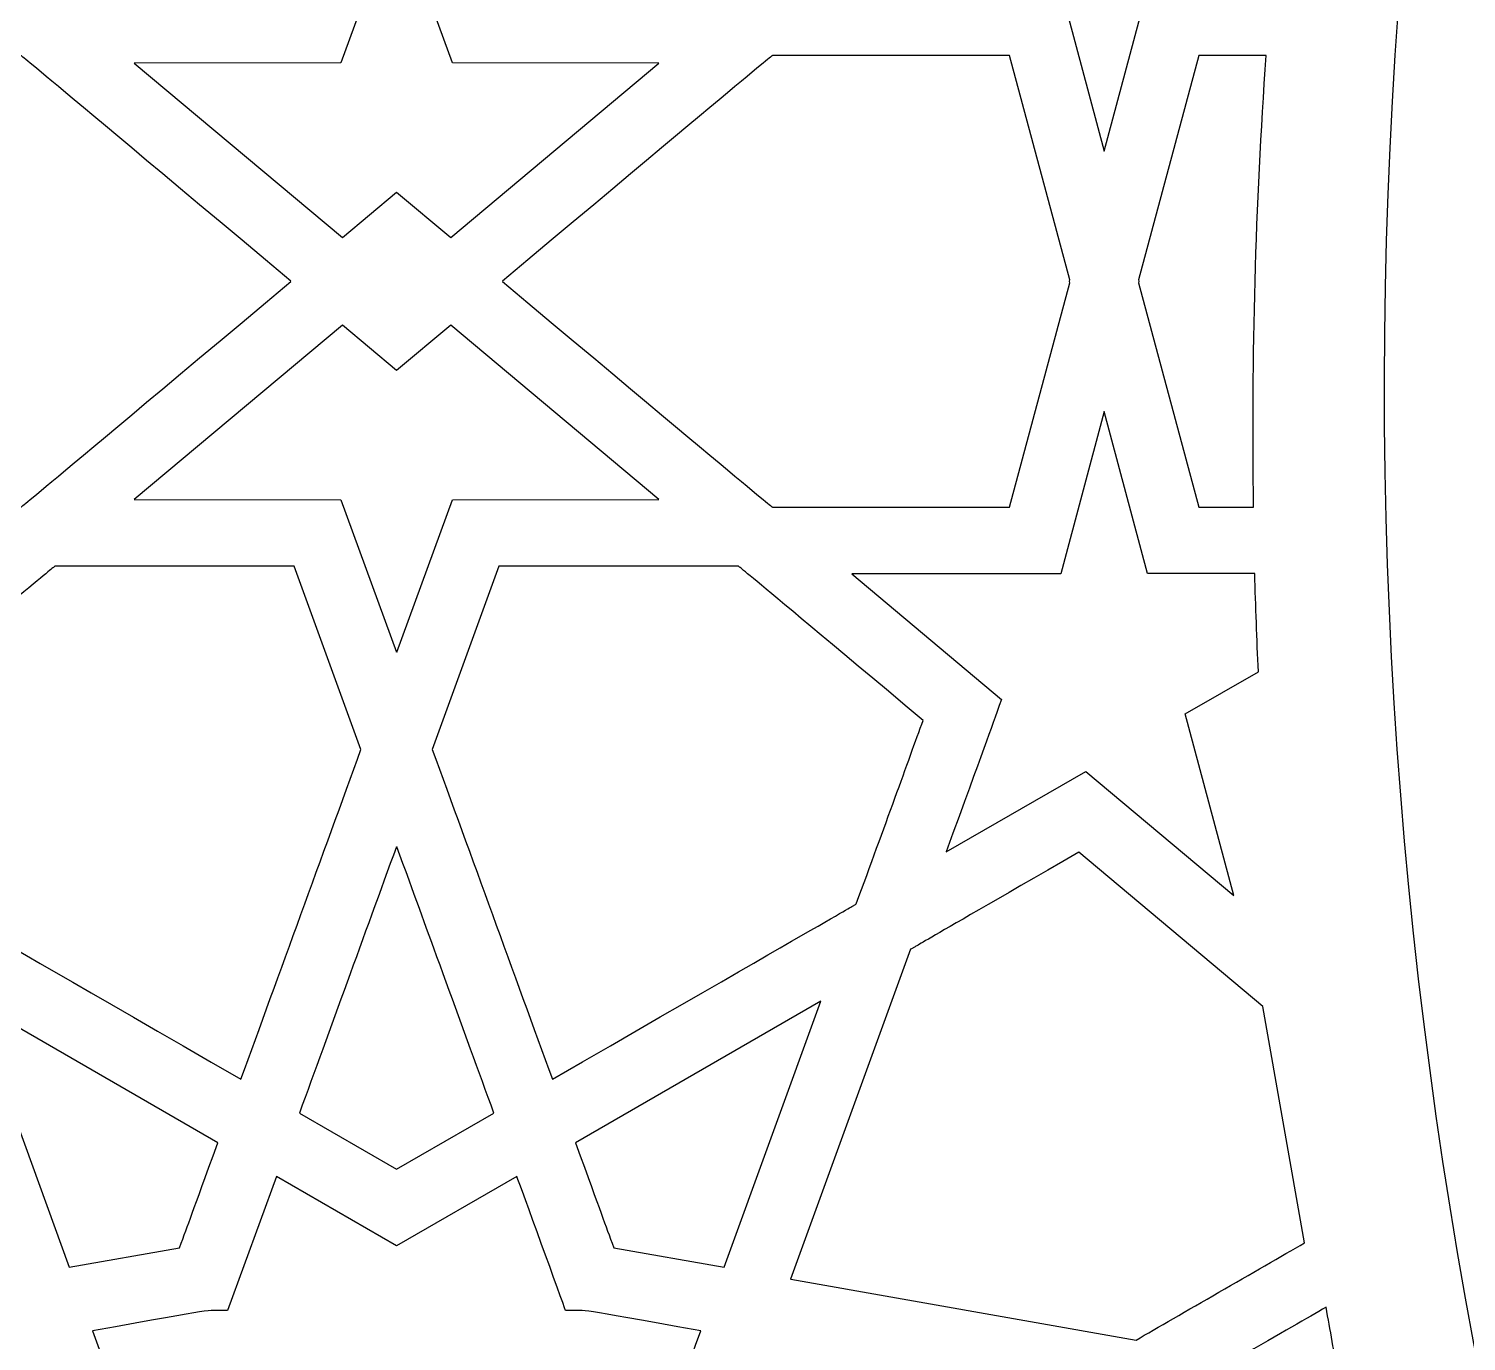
# Model space of a CAD drawing. Header units: millimetres. Extents: x -117 to 92, y -106 to 100.
# Drawn here: x -74.85 to -46.25, y 9.66 to 35.78 of the extents above; entities that cross this region are included whole.
import ezdxf

# ---------------------------------------------------------------- set-up
doc = ezdxf.new("R2010")
doc.units = ezdxf.units.MM
doc.header["$MEASUREMENT"] = 0
doc.layers.add('layer 1', color=7, linetype='Continuous')

msp = doc.modelspace()

# ---------------------------------------------------------------- linework, layer by layer
at = {"layer": 'layer 1', "color": 250}
for points, knots in [([(57.6633, -74.0462), (-35.9847, -77.3063), (-82.6981, 35.9438), (-17.6417, 100.1639), (-17.6417, 100.1639), (-115.9306, 72.747), (-116.9045, -66.9385), (-19.0207, -95.6874), (-19.0207, -95.6874), (15.7699, -105.9025), (54.2608, -97.1744), (81.3982, -70.3781), (81.3982, -70.3781), (73.7401, -72.5155), (65.72, -73.7644), (57.6633, -74.0462)], [0, 0, 0, 0, 0.2, 0.2, 0.2, 0.2, 0.4, 0.4, 0.4, 0.4, 0.6, 0.6, 0.6, 0.6, 1, 1, 1, 1]), ([(57.6633, -74.0462), (-35.9847, -77.3063), (-82.6981, 35.9438), (-17.6417, 100.1639), (-17.6417, 100.1639), (-115.9306, 72.747), (-116.9045, -66.9385), (-19.0207, -95.6874), (-19.0207, -95.6874), (15.7699, -105.9025), (54.2608, -97.1744), (81.3982, -70.3781), (81.3982, -70.3781), (73.7401, -72.5155), (65.72, -73.7644), (57.6633, -74.0462)], [0, 0, 0, 0, 0.2, 0.2, 0.2, 0.2, 0.4, 0.4, 0.4, 0.4, 0.6, 0.6, 0.6, 0.6, 1, 1, 1, 1]), ([(-56.6, 42.1111), (-56.6, 42.1111), (-53.8201, 40.507), (-53.8201, 40.507), (-53.8201, 40.507), (-53.8201, 40.507), (-50.8727, 42.9789), (-50.8727, 42.9789), (-50.8727, 42.9789), (-50.8727, 42.9789), (-51.8424, 39.364), (-51.8424, 39.364), (-51.8424, 39.364), (-51.8424, 39.364), (-49.965, 38.2799), (-49.965, 38.2799), (-49.965, 38.2799), (-50.0221, 37.7109), (-50.0754, 37.1415), (-50.1234, 36.5714), (-50.1234, 36.5714), (-50.1234, 36.5714), (-52.59, 36.5714), (-52.59, 36.5714), (-52.59, 36.5714), (-52.59, 36.5714), (-53.4543, 33.3432), (-53.4543, 33.3432), (-53.4543, 33.3432), (-53.4543, 33.3432), (-54.3189, 36.5721), (-54.3189, 36.5721), (-54.3189, 36.5721), (-54.3189, 36.5721), (-58.4776, 36.5721), (-58.4776, 36.5721), (-58.4776, 36.5721), (-58.4776, 36.5721), (-55.4965, 39.074), (-55.4965, 39.074), (-55.4965, 39.074), (-55.7399, 39.7468), (-55.8292, 39.9965), (-56.6, 42.1111)], [0, 0, 0, 0, 0.0833333, 0.0833333, 0.0833333, 0.0833333, 0.1666667, 0.1666667, 0.1666667, 0.1666667, 0.25, 0.25, 0.25, 0.25, 0.3333333, 0.3333333, 0.3333333, 0.3333333, 0.4166667, 0.4166667, 0.4166667, 0.4166667, 0.5, 0.5, 0.5, 0.5, 0.5833333, 0.5833333, 0.5833333, 0.5833333, 0.6666667, 0.6666667, 0.6666667, 0.6666667, 0.75, 0.75, 0.75, 0.75, 0.8333333, 0.8333333, 0.8333333, 0.8333333, 1, 1, 1, 1]), ([(-56.6, 42.1111), (-56.6, 42.1111), (-53.8201, 40.507), (-53.8201, 40.507), (-53.8201, 40.507), (-53.8201, 40.507), (-50.8727, 42.9789), (-50.8727, 42.9789), (-50.8727, 42.9789), (-50.8727, 42.9789), (-51.8424, 39.364), (-51.8424, 39.364), (-51.8424, 39.364), (-51.8424, 39.364), (-49.965, 38.2799), (-49.965, 38.2799), (-49.965, 38.2799), (-50.0221, 37.7109), (-50.0754, 37.1415), (-50.1234, 36.5714), (-50.1234, 36.5714), (-50.1234, 36.5714), (-52.59, 36.5714), (-52.59, 36.5714), (-52.59, 36.5714), (-52.59, 36.5714), (-53.4543, 33.3432), (-53.4543, 33.3432), (-53.4543, 33.3432), (-53.4543, 33.3432), (-54.3189, 36.5721), (-54.3189, 36.5721), (-54.3189, 36.5721), (-54.3189, 36.5721), (-58.4776, 36.5721), (-58.4776, 36.5721), (-58.4776, 36.5721), (-58.4776, 36.5721), (-55.4965, 39.074), (-55.4965, 39.074), (-55.4965, 39.074), (-55.7399, 39.7468), (-55.8292, 39.9965), (-56.6, 42.1111)], [0, 0, 0, 0, 0.0833333, 0.0833333, 0.0833333, 0.0833333, 0.1666667, 0.1666667, 0.1666667, 0.1666667, 0.25, 0.25, 0.25, 0.25, 0.3333333, 0.3333333, 0.3333333, 0.3333333, 0.4166667, 0.4166667, 0.4166667, 0.4166667, 0.5, 0.5, 0.5, 0.5, 0.5833333, 0.5833333, 0.5833333, 0.5833333, 0.6666667, 0.6666667, 0.6666667, 0.6666667, 0.75, 0.75, 0.75, 0.75, 0.8333333, 0.8333333, 0.8333333, 0.8333333, 1, 1, 1, 1]), ([(-66.453, 31.6237), (-66.453, 31.6237), (-67.5302, 32.5279), (-67.5302, 32.5279), (-67.5302, 32.5279), (-67.5302, 32.5279), (-68.6074, 31.6237), (-68.6074, 31.6237), (-68.6074, 31.6237), (-68.6074, 31.6237), (-72.749, 35.0982), (-72.749, 35.0982), (-72.749, 35.0982), (-72.749, 35.0982), (-68.6383, 35.0996), (-68.6383, 35.0996), (-68.6383, 35.0996), (-68.6383, 35.0996), (-67.5345, 38.1346), (-67.5345, 38.1346), (-67.5345, 38.1346), (-67.5329, 38.1307), (-67.5317, 38.1268), (-67.5302, 38.1229), (-67.5302, 38.1229), (-67.5287, 38.1268), (-67.5274, 38.1307), (-67.5259, 38.1346), (-67.5259, 38.1346), (-67.5259, 38.1346), (-66.4221, 35.0996), (-66.4221, 35.0996), (-66.4221, 35.0996), (-66.4221, 35.0996), (-62.3114, 35.0982), (-62.3114, 35.0982), (-62.3114, 35.0982), (-62.3114, 35.0982), (-66.453, 31.6237), (-66.453, 31.6237)], [0, 0, 0, 0, 0.0909091, 0.0909091, 0.0909091, 0.0909091, 0.1818182, 0.1818182, 0.1818182, 0.1818182, 0.2727273, 0.2727273, 0.2727273, 0.2727273, 0.3636364, 0.3636364, 0.3636364, 0.3636364, 0.4545455, 0.4545455, 0.4545455, 0.4545455, 0.5454545, 0.5454545, 0.5454545, 0.5454545, 0.6363636, 0.6363636, 0.6363636, 0.6363636, 0.7272727, 0.7272727, 0.7272727, 0.7272727, 0.8181818, 0.8181818, 0.8181818, 0.8181818, 1, 1, 1, 1]), ([(-66.453, 31.6237), (-66.453, 31.6237), (-67.5302, 32.5279), (-67.5302, 32.5279), (-67.5302, 32.5279), (-67.5302, 32.5279), (-68.6074, 31.6237), (-68.6074, 31.6237), (-68.6074, 31.6237), (-68.6074, 31.6237), (-72.749, 35.0982), (-72.749, 35.0982), (-72.749, 35.0982), (-72.749, 35.0982), (-68.6383, 35.0996), (-68.6383, 35.0996), (-68.6383, 35.0996), (-68.6383, 35.0996), (-67.5345, 38.1346), (-67.5345, 38.1346), (-67.5345, 38.1346), (-67.5329, 38.1307), (-67.5317, 38.1268), (-67.5302, 38.1229), (-67.5302, 38.1229), (-67.5287, 38.1268), (-67.5274, 38.1307), (-67.5259, 38.1346), (-67.5259, 38.1346), (-67.5259, 38.1346), (-66.4221, 35.0996), (-66.4221, 35.0996), (-66.4221, 35.0996), (-66.4221, 35.0996), (-62.3114, 35.0982), (-62.3114, 35.0982), (-62.3114, 35.0982), (-62.3114, 35.0982), (-66.453, 31.6237), (-66.453, 31.6237)], [0, 0, 0, 0, 0.0909091, 0.0909091, 0.0909091, 0.0909091, 0.1818182, 0.1818182, 0.1818182, 0.1818182, 0.2727273, 0.2727273, 0.2727273, 0.2727273, 0.3636364, 0.3636364, 0.3636364, 0.3636364, 0.4545455, 0.4545455, 0.4545455, 0.4545455, 0.5454545, 0.5454545, 0.5454545, 0.5454545, 0.6363636, 0.6363636, 0.6363636, 0.6363636, 0.7272727, 0.7272727, 0.7272727, 0.7272727, 0.8181818, 0.8181818, 0.8181818, 0.8181818, 1, 1, 1, 1]), ([(-79.7252, 26.2604), (-79.7252, 26.2604), (-80.9207, 30.7248), (-80.9207, 30.7248), (-80.9207, 30.7248), (-80.9207, 30.7248), (-80.914, 30.7502), (-80.914, 30.7502), (-80.914, 30.7502), (-80.914, 30.7502), (-80.9151, 30.7541), (-80.9151, 30.7541), (-80.9151, 30.7541), (-80.9151, 30.7541), (-80.914, 30.7584), (-80.914, 30.7584), (-80.914, 30.7584), (-80.914, 30.7584), (-80.9207, 30.7838), (-80.9207, 30.7838), (-80.9207, 30.7838), (-80.9207, 30.7838), (-79.7252, 35.2482), (-79.7252, 35.2482), (-79.7252, 35.2482), (-79.7252, 35.2482), (-75.0051, 35.2482), (-75.0051, 35.2482), (-75.0051, 35.2482), (-75.0051, 35.2482), (-75.1492, 35.3833), (-69.6375, 30.7591), (-69.6375, 30.7591), (-69.6375, 30.7591), (-69.6434, 30.7541), (-69.6434, 30.7541), (-69.6434, 30.7541), (-69.6434, 30.7541), (-69.6375, 30.7492), (-69.6375, 30.7492), (-69.6375, 30.7492), (-75.1492, 26.125), (-75.0051, 26.2604), (-75.0051, 26.2604), (-75.0051, 26.2604), (-75.0051, 26.2604), (-79.7252, 26.2604), (-79.7252, 26.2604)], [0, 0, 0, 0, 0.0769231, 0.0769231, 0.0769231, 0.0769231, 0.1538462, 0.1538462, 0.1538462, 0.1538462, 0.2307692, 0.2307692, 0.2307692, 0.2307692, 0.3076923, 0.3076923, 0.3076923, 0.3076923, 0.3846154, 0.3846154, 0.3846154, 0.3846154, 0.4615385, 0.4615385, 0.4615385, 0.4615385, 0.5384615, 0.5384615, 0.5384615, 0.5384615, 0.6153846, 0.6153846, 0.6153846, 0.6153846, 0.6923077, 0.6923077, 0.6923077, 0.6923077, 0.7692308, 0.7692308, 0.7692308, 0.7692308, 0.8461538, 0.8461538, 0.8461538, 0.8461538, 1, 1, 1, 1]), ([(-79.7252, 26.2604), (-79.7252, 26.2604), (-80.9207, 30.7248), (-80.9207, 30.7248), (-80.9207, 30.7248), (-80.9207, 30.7248), (-80.914, 30.7502), (-80.914, 30.7502), (-80.914, 30.7502), (-80.914, 30.7502), (-80.9151, 30.7541), (-80.9151, 30.7541), (-80.9151, 30.7541), (-80.9151, 30.7541), (-80.914, 30.7584), (-80.914, 30.7584), (-80.914, 30.7584), (-80.914, 30.7584), (-80.9207, 30.7838), (-80.9207, 30.7838), (-80.9207, 30.7838), (-80.9207, 30.7838), (-79.7252, 35.2482), (-79.7252, 35.2482), (-79.7252, 35.2482), (-79.7252, 35.2482), (-75.0051, 35.2482), (-75.0051, 35.2482), (-75.0051, 35.2482), (-75.0051, 35.2482), (-75.1492, 35.3833), (-69.6375, 30.7591), (-69.6375, 30.7591), (-69.6375, 30.7591), (-69.6434, 30.7541), (-69.6434, 30.7541), (-69.6434, 30.7541), (-69.6434, 30.7541), (-69.6375, 30.7492), (-69.6375, 30.7492), (-69.6375, 30.7492), (-75.1492, 26.125), (-75.0051, 26.2604), (-75.0051, 26.2604), (-75.0051, 26.2604), (-75.0051, 26.2604), (-79.7252, 26.2604), (-79.7252, 26.2604)], [0, 0, 0, 0, 0.0769231, 0.0769231, 0.0769231, 0.0769231, 0.1538462, 0.1538462, 0.1538462, 0.1538462, 0.2307692, 0.2307692, 0.2307692, 0.2307692, 0.3076923, 0.3076923, 0.3076923, 0.3076923, 0.3846154, 0.3846154, 0.3846154, 0.3846154, 0.4615385, 0.4615385, 0.4615385, 0.4615385, 0.5384615, 0.5384615, 0.5384615, 0.5384615, 0.6153846, 0.6153846, 0.6153846, 0.6153846, 0.6923077, 0.6923077, 0.6923077, 0.6923077, 0.7692308, 0.7692308, 0.7692308, 0.7692308, 0.8461538, 0.8461538, 0.8461538, 0.8461538, 1, 1, 1, 1]), ([(-55.3353, 35.2482), (-55.3353, 35.2482), (-54.1397, 30.7838), (-54.1397, 30.7838), (-54.1397, 30.7838), (-54.1397, 30.7838), (-54.1464, 30.7584), (-54.1464, 30.7584), (-54.1464, 30.7584), (-54.1464, 30.7584), (-54.1454, 30.7541), (-54.1454, 30.7541), (-54.1454, 30.7541), (-54.1454, 30.7541), (-54.1464, 30.7502), (-54.1464, 30.7502), (-54.1464, 30.7502), (-54.1464, 30.7502), (-54.1397, 30.7248), (-54.1397, 30.7248), (-54.1397, 30.7248), (-54.1397, 30.7248), (-55.3353, 26.2604), (-55.3353, 26.2604), (-55.3353, 26.2604), (-55.3353, 26.2604), (-60.0553, 26.2604), (-60.0553, 26.2604), (-60.0553, 26.2604), (-60.0553, 26.2604), (-59.9112, 26.125), (-65.4229, 30.7492), (-65.4229, 30.7492), (-65.4229, 30.7492), (-65.417, 30.7541), (-65.417, 30.7541), (-65.417, 30.7541), (-65.417, 30.7541), (-65.4229, 30.7591), (-65.4229, 30.7591), (-65.4229, 30.7591), (-59.9112, 35.3833), (-60.0553, 35.2482), (-60.0553, 35.2482), (-60.0553, 35.2482), (-60.0553, 35.2482), (-55.3353, 35.2482), (-55.3353, 35.2482)], [0, 0, 0, 0, 0.0769231, 0.0769231, 0.0769231, 0.0769231, 0.1538462, 0.1538462, 0.1538462, 0.1538462, 0.2307692, 0.2307692, 0.2307692, 0.2307692, 0.3076923, 0.3076923, 0.3076923, 0.3076923, 0.3846154, 0.3846154, 0.3846154, 0.3846154, 0.4615385, 0.4615385, 0.4615385, 0.4615385, 0.5384615, 0.5384615, 0.5384615, 0.5384615, 0.6153846, 0.6153846, 0.6153846, 0.6153846, 0.6923077, 0.6923077, 0.6923077, 0.6923077, 0.7692308, 0.7692308, 0.7692308, 0.7692308, 0.8461538, 0.8461538, 0.8461538, 0.8461538, 1, 1, 1, 1]), ([(-55.3353, 35.2482), (-55.3353, 35.2482), (-54.1397, 30.7838), (-54.1397, 30.7838), (-54.1397, 30.7838), (-54.1397, 30.7838), (-54.1464, 30.7584), (-54.1464, 30.7584), (-54.1464, 30.7584), (-54.1464, 30.7584), (-54.1454, 30.7541), (-54.1454, 30.7541), (-54.1454, 30.7541), (-54.1454, 30.7541), (-54.1464, 30.7502), (-54.1464, 30.7502), (-54.1464, 30.7502), (-54.1464, 30.7502), (-54.1397, 30.7248), (-54.1397, 30.7248), (-54.1397, 30.7248), (-54.1397, 30.7248), (-55.3353, 26.2604), (-55.3353, 26.2604), (-55.3353, 26.2604), (-55.3353, 26.2604), (-60.0553, 26.2604), (-60.0553, 26.2604), (-60.0553, 26.2604), (-60.0553, 26.2604), (-59.9112, 26.125), (-65.4229, 30.7492), (-65.4229, 30.7492), (-65.4229, 30.7492), (-65.417, 30.7541), (-65.417, 30.7541), (-65.417, 30.7541), (-65.417, 30.7541), (-65.4229, 30.7591), (-65.4229, 30.7591), (-65.4229, 30.7591), (-59.9112, 35.3833), (-60.0553, 35.2482), (-60.0553, 35.2482), (-60.0553, 35.2482), (-60.0553, 35.2482), (-55.3353, 35.2482), (-55.3353, 35.2482)], [0, 0, 0, 0, 0.0769231, 0.0769231, 0.0769231, 0.0769231, 0.1538462, 0.1538462, 0.1538462, 0.1538462, 0.2307692, 0.2307692, 0.2307692, 0.2307692, 0.3076923, 0.3076923, 0.3076923, 0.3076923, 0.3846154, 0.3846154, 0.3846154, 0.3846154, 0.4615385, 0.4615385, 0.4615385, 0.4615385, 0.5384615, 0.5384615, 0.5384615, 0.5384615, 0.6153846, 0.6153846, 0.6153846, 0.6153846, 0.6923077, 0.6923077, 0.6923077, 0.6923077, 0.7692308, 0.7692308, 0.7692308, 0.7692308, 0.8461538, 0.8461538, 0.8461538, 0.8461538, 1, 1, 1, 1]), ([(-52.7636, 30.7541), (-52.7636, 30.7541), (-52.7625, 30.7591), (-52.7625, 30.7591), (-52.7625, 30.7591), (-52.7625, 30.7591), (-52.7688, 30.7838), (-52.7688, 30.7838), (-52.7688, 30.7838), (-52.7688, 30.7838), (-51.5736, 35.2475), (-51.5736, 35.2475), (-51.5736, 35.2475), (-51.5736, 35.2475), (-50.2303, 35.2475), (-50.2303, 35.2475), (-50.2303, 35.2475), (-50.4437, 32.2591), (-50.5259, 29.2608), (-50.4828, 26.2611), (-50.4828, 26.2611), (-50.4828, 26.2611), (-51.5736, 26.2611), (-51.5736, 26.2611), (-51.5736, 26.2611), (-51.5736, 26.2611), (-52.7688, 30.7248), (-52.7688, 30.7248), (-52.7688, 30.7248), (-52.7688, 30.7248), (-52.7625, 30.7492), (-52.7625, 30.7492), (-52.7625, 30.7492), (-52.7625, 30.7492), (-52.7636, 30.7541), (-52.7636, 30.7541)], [0, 0, 0, 0, 0.1, 0.1, 0.1, 0.1, 0.2, 0.2, 0.2, 0.2, 0.3, 0.3, 0.3, 0.3, 0.4, 0.4, 0.4, 0.4, 0.5, 0.5, 0.5, 0.5, 0.6, 0.6, 0.6, 0.6, 0.7, 0.7, 0.7, 0.7, 0.8, 0.8, 0.8, 0.8, 1, 1, 1, 1]), ([(-52.7636, 30.7541), (-52.7636, 30.7541), (-52.7625, 30.7591), (-52.7625, 30.7591), (-52.7625, 30.7591), (-52.7625, 30.7591), (-52.7688, 30.7838), (-52.7688, 30.7838), (-52.7688, 30.7838), (-52.7688, 30.7838), (-51.5736, 35.2475), (-51.5736, 35.2475), (-51.5736, 35.2475), (-51.5736, 35.2475), (-50.2303, 35.2475), (-50.2303, 35.2475), (-50.2303, 35.2475), (-50.4437, 32.2591), (-50.5259, 29.2608), (-50.4828, 26.2611), (-50.4828, 26.2611), (-50.4828, 26.2611), (-51.5736, 26.2611), (-51.5736, 26.2611), (-51.5736, 26.2611), (-51.5736, 26.2611), (-52.7688, 30.7248), (-52.7688, 30.7248), (-52.7688, 30.7248), (-52.7688, 30.7248), (-52.7625, 30.7492), (-52.7625, 30.7492), (-52.7625, 30.7492), (-52.7625, 30.7492), (-52.7636, 30.7541), (-52.7636, 30.7541)], [0, 0, 0, 0, 0.1, 0.1, 0.1, 0.1, 0.2, 0.2, 0.2, 0.2, 0.3, 0.3, 0.3, 0.3, 0.4, 0.4, 0.4, 0.4, 0.5, 0.5, 0.5, 0.5, 0.6, 0.6, 0.6, 0.6, 0.7, 0.7, 0.7, 0.7, 0.8, 0.8, 0.8, 0.8, 1, 1, 1, 1]), ([(-67.5302, 28.9807), (-67.5302, 28.9807), (-66.453, 29.8849), (-66.453, 29.8849), (-66.453, 29.8849), (-66.453, 29.8849), (-62.3114, 26.4104), (-62.3114, 26.4104), (-62.3114, 26.4104), (-62.3114, 26.4104), (-66.4221, 26.4086), (-66.4221, 26.4086), (-66.4221, 26.4086), (-66.4221, 26.4086), (-67.5259, 23.3737), (-67.5259, 23.3737), (-67.5259, 23.3737), (-67.5274, 23.3779), (-67.5287, 23.3814), (-67.5302, 23.3857), (-67.5302, 23.3857), (-67.5317, 23.3814), (-67.5329, 23.3779), (-67.5345, 23.3737), (-67.5345, 23.3737), (-67.5345, 23.3737), (-68.6383, 26.4086), (-68.6383, 26.4086), (-68.6383, 26.4086), (-68.6383, 26.4086), (-72.749, 26.4104), (-72.749, 26.4104), (-72.749, 26.4104), (-72.749, 26.4104), (-68.6074, 29.8849), (-68.6074, 29.8849), (-68.6074, 29.8849), (-68.6074, 29.8849), (-67.5302, 28.9807), (-67.5302, 28.9807)], [0, 0, 0, 0, 0.0909091, 0.0909091, 0.0909091, 0.0909091, 0.1818182, 0.1818182, 0.1818182, 0.1818182, 0.2727273, 0.2727273, 0.2727273, 0.2727273, 0.3636364, 0.3636364, 0.3636364, 0.3636364, 0.4545455, 0.4545455, 0.4545455, 0.4545455, 0.5454545, 0.5454545, 0.5454545, 0.5454545, 0.6363636, 0.6363636, 0.6363636, 0.6363636, 0.7272727, 0.7272727, 0.7272727, 0.7272727, 0.8181818, 0.8181818, 0.8181818, 0.8181818, 1, 1, 1, 1]), ([(-67.5302, 28.9807), (-67.5302, 28.9807), (-66.453, 29.8849), (-66.453, 29.8849), (-66.453, 29.8849), (-66.453, 29.8849), (-62.3114, 26.4104), (-62.3114, 26.4104), (-62.3114, 26.4104), (-62.3114, 26.4104), (-66.4221, 26.4086), (-66.4221, 26.4086), (-66.4221, 26.4086), (-66.4221, 26.4086), (-67.5259, 23.3737), (-67.5259, 23.3737), (-67.5259, 23.3737), (-67.5274, 23.3779), (-67.5287, 23.3814), (-67.5302, 23.3857), (-67.5302, 23.3857), (-67.5317, 23.3814), (-67.5329, 23.3779), (-67.5345, 23.3737), (-67.5345, 23.3737), (-67.5345, 23.3737), (-68.6383, 26.4086), (-68.6383, 26.4086), (-68.6383, 26.4086), (-68.6383, 26.4086), (-72.749, 26.4104), (-72.749, 26.4104), (-72.749, 26.4104), (-72.749, 26.4104), (-68.6074, 29.8849), (-68.6074, 29.8849), (-68.6074, 29.8849), (-68.6074, 29.8849), (-67.5302, 28.9807), (-67.5302, 28.9807)], [0, 0, 0, 0, 0.0909091, 0.0909091, 0.0909091, 0.0909091, 0.1818182, 0.1818182, 0.1818182, 0.1818182, 0.2727273, 0.2727273, 0.2727273, 0.2727273, 0.3636364, 0.3636364, 0.3636364, 0.3636364, 0.4545455, 0.4545455, 0.4545455, 0.4545455, 0.5454545, 0.5454545, 0.5454545, 0.5454545, 0.6363636, 0.6363636, 0.6363636, 0.6363636, 0.7272727, 0.7272727, 0.7272727, 0.7272727, 0.8181818, 0.8181818, 0.8181818, 0.8181818, 1, 1, 1, 1]), ([(-50.8727, 18.5293), (-50.8727, 18.5293), (-53.8201, 21.0016), (-53.8201, 21.0016), (-53.8201, 21.0016), (-53.8201, 21.0016), (-56.6, 19.3975), (-56.6, 19.3975), (-56.6, 19.3975), (-55.8302, 21.5096), (-55.7413, 21.7576), (-55.4965, 22.4346), (-55.4965, 22.4346), (-55.4965, 22.4346), (-58.4776, 24.9361), (-58.4776, 24.9361), (-58.4776, 24.9361), (-58.4776, 24.9361), (-54.3189, 24.9361), (-54.3189, 24.9361), (-54.3189, 24.9361), (-54.3189, 24.9361), (-53.4543, 28.1651), (-53.4543, 28.1651), (-53.4543, 28.1651), (-53.4543, 28.1651), (-52.59, 24.9368), (-52.59, 24.9368), (-52.59, 24.9368), (-52.59, 24.9368), (-50.4589, 24.9368), (-50.4589, 24.9368), (-50.4589, 24.9368), (-50.4412, 24.2859), (-50.4165, 23.6354), (-50.3869, 22.9849), (-50.3869, 22.9849), (-50.3869, 22.9849), (-51.8424, 22.1446), (-51.8424, 22.1446), (-51.8424, 22.1446), (-51.8424, 22.1446), (-50.8727, 18.5293), (-50.8727, 18.5293)], [0, 0, 0, 0, 0.0833333, 0.0833333, 0.0833333, 0.0833333, 0.1666667, 0.1666667, 0.1666667, 0.1666667, 0.25, 0.25, 0.25, 0.25, 0.3333333, 0.3333333, 0.3333333, 0.3333333, 0.4166667, 0.4166667, 0.4166667, 0.4166667, 0.5, 0.5, 0.5, 0.5, 0.5833333, 0.5833333, 0.5833333, 0.5833333, 0.6666667, 0.6666667, 0.6666667, 0.6666667, 0.75, 0.75, 0.75, 0.75, 0.8333333, 0.8333333, 0.8333333, 0.8333333, 1, 1, 1, 1]), ([(-50.8727, 18.5293), (-50.8727, 18.5293), (-53.8201, 21.0016), (-53.8201, 21.0016), (-53.8201, 21.0016), (-53.8201, 21.0016), (-56.6, 19.3975), (-56.6, 19.3975), (-56.6, 19.3975), (-55.8302, 21.5096), (-55.7413, 21.7576), (-55.4965, 22.4346), (-55.4965, 22.4346), (-55.4965, 22.4346), (-58.4776, 24.9361), (-58.4776, 24.9361), (-58.4776, 24.9361), (-58.4776, 24.9361), (-54.3189, 24.9361), (-54.3189, 24.9361), (-54.3189, 24.9361), (-54.3189, 24.9361), (-53.4543, 28.1651), (-53.4543, 28.1651), (-53.4543, 28.1651), (-53.4543, 28.1651), (-52.59, 24.9368), (-52.59, 24.9368), (-52.59, 24.9368), (-52.59, 24.9368), (-50.4589, 24.9368), (-50.4589, 24.9368), (-50.4589, 24.9368), (-50.4412, 24.2859), (-50.4165, 23.6354), (-50.3869, 22.9849), (-50.3869, 22.9849), (-50.3869, 22.9849), (-51.8424, 22.1446), (-51.8424, 22.1446), (-51.8424, 22.1446), (-51.8424, 22.1446), (-50.8727, 18.5293), (-50.8727, 18.5293)], [0, 0, 0, 0, 0.0833333, 0.0833333, 0.0833333, 0.0833333, 0.1666667, 0.1666667, 0.1666667, 0.1666667, 0.25, 0.25, 0.25, 0.25, 0.3333333, 0.3333333, 0.3333333, 0.3333333, 0.4166667, 0.4166667, 0.4166667, 0.4166667, 0.5, 0.5, 0.5, 0.5, 0.5833333, 0.5833333, 0.5833333, 0.5833333, 0.6666667, 0.6666667, 0.6666667, 0.6666667, 0.75, 0.75, 0.75, 0.75, 0.8333333, 0.8333333, 0.8333333, 0.8333333, 1, 1, 1, 1]), ([(-74.3263, 25.0871), (-74.3263, 25.0871), (-69.566, 25.085), (-69.566, 25.085), (-69.566, 25.085), (-69.566, 25.085), (-68.2399, 21.4394), (-68.2399, 21.4394), (-68.2399, 21.4394), (-68.2399, 21.4394), (-68.24, 21.439), (-68.24, 21.439), (-68.24, 21.439), (-68.24, 21.439), (-68.2399, 21.4387), (-68.2399, 21.4387), (-68.2399, 21.4387), (-68.9959, 19.3598), (-69.8744, 16.9453), (-70.6284, 14.8745), (-70.6284, 14.8745), (-77.1951, 18.6651), (-76.4542, 18.2369), (-76.6749, 18.3656), (-76.6749, 18.3656), (-77.2359, 19.9037), (-77.7151, 21.2189), (-78.0038, 22.0148), (-78.0038, 22.0148), (-74.2113, 25.1979), (-74.3752, 25.0462), (-74.3263, 25.0871)], [0, 0, 0, 0, 0.1111111, 0.1111111, 0.1111111, 0.1111111, 0.2222222, 0.2222222, 0.2222222, 0.2222222, 0.3333333, 0.3333333, 0.3333333, 0.3333333, 0.4444444, 0.4444444, 0.4444444, 0.4444444, 0.5555556, 0.5555556, 0.5555556, 0.5555556, 0.6666667, 0.6666667, 0.6666667, 0.6666667, 0.7777778, 0.7777778, 0.7777778, 0.7777778, 1, 1, 1, 1]), ([(-74.3263, 25.0871), (-74.3263, 25.0871), (-69.566, 25.085), (-69.566, 25.085), (-69.566, 25.085), (-69.566, 25.085), (-68.2399, 21.4394), (-68.2399, 21.4394), (-68.2399, 21.4394), (-68.2399, 21.4394), (-68.24, 21.439), (-68.24, 21.439), (-68.24, 21.439), (-68.24, 21.439), (-68.2399, 21.4387), (-68.2399, 21.4387), (-68.2399, 21.4387), (-68.9959, 19.3598), (-69.8744, 16.9453), (-70.6284, 14.8745), (-70.6284, 14.8745), (-77.1951, 18.6651), (-76.4542, 18.2369), (-76.6749, 18.3656), (-76.6749, 18.3656), (-77.2359, 19.9037), (-77.7151, 21.2189), (-78.0038, 22.0148), (-78.0038, 22.0148), (-74.2113, 25.1979), (-74.3752, 25.0462), (-74.3263, 25.0871)], [0, 0, 0, 0, 0.1111111, 0.1111111, 0.1111111, 0.1111111, 0.2222222, 0.2222222, 0.2222222, 0.2222222, 0.3333333, 0.3333333, 0.3333333, 0.3333333, 0.4444444, 0.4444444, 0.4444444, 0.4444444, 0.5555556, 0.5555556, 0.5555556, 0.5555556, 0.6666667, 0.6666667, 0.6666667, 0.6666667, 0.7777778, 0.7777778, 0.7777778, 0.7777778, 1, 1, 1, 1]), ([(-66.8205, 21.4394), (-66.8205, 21.4394), (-65.4944, 25.085), (-65.4944, 25.085), (-65.4944, 25.085), (-65.4944, 25.085), (-60.7341, 25.0871), (-60.7341, 25.0871), (-60.7341, 25.0871), (-60.6891, 25.0494), (-61.0062, 25.3298), (-57.0566, 22.0148), (-57.0566, 22.0148), (-57.3453, 21.2189), (-57.8245, 19.9037), (-58.3855, 18.3656), (-58.3855, 18.3656), (-58.6061, 18.2369), (-57.827, 18.687), (-64.432, 14.8745), (-64.432, 14.8745), (-65.1862, 16.9453), (-66.0645, 19.3598), (-66.8205, 21.4387), (-66.8205, 21.4387), (-66.8205, 21.4387), (-66.8204, 21.439), (-66.8204, 21.439), (-66.8204, 21.439), (-66.8204, 21.439), (-66.8205, 21.4394), (-66.8205, 21.4394)], [0, 0, 0, 0, 0.1111111, 0.1111111, 0.1111111, 0.1111111, 0.2222222, 0.2222222, 0.2222222, 0.2222222, 0.3333333, 0.3333333, 0.3333333, 0.3333333, 0.4444444, 0.4444444, 0.4444444, 0.4444444, 0.5555556, 0.5555556, 0.5555556, 0.5555556, 0.6666667, 0.6666667, 0.6666667, 0.6666667, 0.7777778, 0.7777778, 0.7777778, 0.7777778, 1, 1, 1, 1]), ([(-66.8205, 21.4394), (-66.8205, 21.4394), (-65.4944, 25.085), (-65.4944, 25.085), (-65.4944, 25.085), (-65.4944, 25.085), (-60.7341, 25.0871), (-60.7341, 25.0871), (-60.7341, 25.0871), (-60.6891, 25.0494), (-61.0062, 25.3298), (-57.0566, 22.0148), (-57.0566, 22.0148), (-57.3453, 21.2189), (-57.8245, 19.9037), (-58.3855, 18.3656), (-58.3855, 18.3656), (-58.6061, 18.2369), (-57.827, 18.687), (-64.432, 14.8745), (-64.432, 14.8745), (-65.1862, 16.9453), (-66.0645, 19.3598), (-66.8205, 21.4387), (-66.8205, 21.4387), (-66.8205, 21.4387), (-66.8204, 21.439), (-66.8204, 21.439), (-66.8204, 21.439), (-66.8204, 21.439), (-66.8205, 21.4394), (-66.8205, 21.4394)], [0, 0, 0, 0, 0.1111111, 0.1111111, 0.1111111, 0.1111111, 0.2222222, 0.2222222, 0.2222222, 0.2222222, 0.3333333, 0.3333333, 0.3333333, 0.3333333, 0.4444444, 0.4444444, 0.4444444, 0.4444444, 0.5555556, 0.5555556, 0.5555556, 0.5555556, 0.6666667, 0.6666667, 0.6666667, 0.6666667, 0.7777778, 0.7777778, 0.7777778, 0.7777778, 1, 1, 1, 1]), ([(-67.5302, 19.4889), (-67.5302, 19.4889), (-67.5254, 19.5023), (-67.5254, 19.5023), (-67.5254, 19.5023), (-66.8818, 17.7331), (-66.1963, 15.8493), (-65.5965, 14.2025), (-65.5965, 14.2025), (-65.5965, 14.2025), (-67.5302, 13.0867), (-67.5302, 13.0867), (-67.5302, 13.0867), (-67.5302, 13.0867), (-69.4639, 14.2025), (-69.4639, 14.2025), (-69.4639, 14.2025), (-68.8642, 15.8493), (-68.1786, 17.7331), (-67.535, 19.5023), (-67.535, 19.5023), (-67.535, 19.5023), (-67.5302, 19.4889), (-67.5302, 19.4889)], [0, 0, 0, 0, 0.1428571, 0.1428571, 0.1428571, 0.1428571, 0.2857143, 0.2857143, 0.2857143, 0.2857143, 0.4285714, 0.4285714, 0.4285714, 0.4285714, 0.5714286, 0.5714286, 0.5714286, 0.5714286, 0.7142857, 0.7142857, 0.7142857, 0.7142857, 1, 1, 1, 1]), ([(-67.5302, 19.4889), (-67.5302, 19.4889), (-67.5254, 19.5023), (-67.5254, 19.5023), (-67.5254, 19.5023), (-66.8818, 17.7331), (-66.1963, 15.8493), (-65.5965, 14.2025), (-65.5965, 14.2025), (-65.5965, 14.2025), (-67.5302, 13.0867), (-67.5302, 13.0867), (-67.5302, 13.0867), (-67.5302, 13.0867), (-69.4639, 14.2025), (-69.4639, 14.2025), (-69.4639, 14.2025), (-68.8642, 15.8493), (-68.1786, 17.7331), (-67.535, 19.5023), (-67.535, 19.5023), (-67.535, 19.5023), (-67.5302, 19.4889), (-67.5302, 19.4889)], [0, 0, 0, 0, 0.1428571, 0.1428571, 0.1428571, 0.1428571, 0.2857143, 0.2857143, 0.2857143, 0.2857143, 0.4285714, 0.4285714, 0.4285714, 0.4285714, 0.5714286, 0.5714286, 0.5714286, 0.5714286, 0.7142857, 0.7142857, 0.7142857, 0.7142857, 1, 1, 1, 1]), ([(-52.8189, 9.6855), (-52.8189, 9.6855), (-59.6916, 10.8991), (-59.6916, 10.8991), (-59.6916, 10.8991), (-59.6916, 10.8991), (-59.6916, 10.8994), (-59.6916, 10.8994), (-59.6916, 10.8994), (-59.6916, 10.8994), (-59.6925, 10.8994), (-59.6925, 10.8994), (-59.6925, 10.8994), (-59.6925, 10.8994), (-57.3051, 17.4611), (-57.3051, 17.4611), (-57.3051, 17.4611), (-57.1213, 17.5683), (-57.4873, 17.3567), (-53.9612, 19.3915), (-53.9612, 19.3915), (-53.9612, 19.3915), (-50.3008, 16.322), (-50.3008, 16.322), (-50.3008, 16.322), (-50.3008, 16.322), (-49.4721, 11.6173), (-49.4721, 11.6173), (-49.4721, 11.6173), (-50.3664, 11.1009), (-52.0008, 10.1579), (-52.8189, 9.6855)], [0, 0, 0, 0, 0.1111111, 0.1111111, 0.1111111, 0.1111111, 0.2222222, 0.2222222, 0.2222222, 0.2222222, 0.3333333, 0.3333333, 0.3333333, 0.3333333, 0.4444444, 0.4444444, 0.4444444, 0.4444444, 0.5555556, 0.5555556, 0.5555556, 0.5555556, 0.6666667, 0.6666667, 0.6666667, 0.6666667, 0.7777778, 0.7777778, 0.7777778, 0.7777778, 1, 1, 1, 1]), ([(-52.8189, 9.6855), (-52.8189, 9.6855), (-59.6916, 10.8991), (-59.6916, 10.8991), (-59.6916, 10.8991), (-59.6916, 10.8991), (-59.6916, 10.8994), (-59.6916, 10.8994), (-59.6916, 10.8994), (-59.6916, 10.8994), (-59.6925, 10.8994), (-59.6925, 10.8994), (-59.6925, 10.8994), (-59.6925, 10.8994), (-57.3051, 17.4611), (-57.3051, 17.4611), (-57.3051, 17.4611), (-57.1213, 17.5683), (-57.4873, 17.3567), (-53.9612, 19.3915), (-53.9612, 19.3915), (-53.9612, 19.3915), (-50.3008, 16.322), (-50.3008, 16.322), (-50.3008, 16.322), (-50.3008, 16.322), (-49.4721, 11.6173), (-49.4721, 11.6173), (-49.4721, 11.6173), (-50.3664, 11.1009), (-52.0008, 10.1579), (-52.8189, 9.6855)], [0, 0, 0, 0, 0.1111111, 0.1111111, 0.1111111, 0.1111111, 0.2222222, 0.2222222, 0.2222222, 0.2222222, 0.3333333, 0.3333333, 0.3333333, 0.3333333, 0.4444444, 0.4444444, 0.4444444, 0.4444444, 0.5555556, 0.5555556, 0.5555556, 0.5555556, 0.6666667, 0.6666667, 0.6666667, 0.6666667, 0.7777778, 0.7777778, 0.7777778, 0.7777778, 1, 1, 1, 1]), ([(-75.971, 16.4296), (-75.971, 16.4296), (-71.0883, 13.6109), (-71.0883, 13.6109), (-71.0883, 13.6109), (-71.6153, 12.1599), (-71.6654, 12.0234), (-71.8479, 11.52), (-71.8479, 11.52), (-71.8479, 11.52), (-74.0438, 11.1326), (-74.0438, 11.1326), (-74.0438, 11.1326), (-74.0438, 11.1326), (-75.971, 16.4296), (-75.971, 16.4296)], [0, 0, 0, 0, 0.2, 0.2, 0.2, 0.2, 0.4, 0.4, 0.4, 0.4, 0.6, 0.6, 0.6, 0.6, 1, 1, 1, 1]), ([(-75.971, 16.4296), (-75.971, 16.4296), (-71.0883, 13.6109), (-71.0883, 13.6109), (-71.0883, 13.6109), (-71.6153, 12.1599), (-71.6654, 12.0234), (-71.8479, 11.52), (-71.8479, 11.52), (-71.8479, 11.52), (-74.0438, 11.1326), (-74.0438, 11.1326), (-74.0438, 11.1326), (-74.0438, 11.1326), (-75.971, 16.4296), (-75.971, 16.4296)], [0, 0, 0, 0, 0.2, 0.2, 0.2, 0.2, 0.4, 0.4, 0.4, 0.4, 0.6, 0.6, 0.6, 0.6, 1, 1, 1, 1]), ([(-59.0895, 16.4296), (-59.0895, 16.4296), (-61.0166, 11.1326), (-61.0166, 11.1326), (-61.0166, 11.1326), (-61.0166, 11.1326), (-63.2125, 11.52), (-63.2125, 11.52), (-63.2125, 11.52), (-63.3949, 12.023), (-63.4451, 12.1603), (-63.9721, 13.6109), (-63.9721, 13.6109), (-63.9721, 13.6109), (-59.0895, 16.4296), (-59.0895, 16.4296)], [0, 0, 0, 0, 0.2, 0.2, 0.2, 0.2, 0.4, 0.4, 0.4, 0.4, 0.6, 0.6, 0.6, 0.6, 1, 1, 1, 1]), ([(-59.0895, 16.4296), (-59.0895, 16.4296), (-61.0166, 11.1326), (-61.0166, 11.1326), (-61.0166, 11.1326), (-61.0166, 11.1326), (-63.2125, 11.52), (-63.2125, 11.52), (-63.2125, 11.52), (-63.3949, 12.023), (-63.4451, 12.1603), (-63.9721, 13.6109), (-63.9721, 13.6109), (-63.9721, 13.6109), (-59.0895, 16.4296), (-59.0895, 16.4296)], [0, 0, 0, 0, 0.2, 0.2, 0.2, 0.2, 0.4, 0.4, 0.4, 0.4, 0.6, 0.6, 0.6, 0.6, 1, 1, 1, 1]), ([(-74.4109, 5.1647), (-74.4109, 5.1647), (-74.4106, 5.165), (-74.4106, 5.165), (-74.4106, 5.165), (-74.4106, 5.165), (-74.4109, 5.165), (-74.4109, 5.165), (-74.4109, 5.165), (-74.4109, 5.165), (-72.6397, 7.2764), (-72.6397, 7.2764), (-72.6397, 7.2764), (-72.8875, 7.9573), (-72.9875, 8.2346), (-73.5836, 9.8697), (-73.5836, 9.8697), (-70.9538, 10.3329), (-71.4196, 10.2718), (-70.8926, 10.2718), (-70.8926, 10.2718), (-70.8926, 10.2718), (-69.9234, 12.9388), (-69.9234, 12.9388), (-69.9234, 12.9388), (-69.9234, 12.9388), (-67.5302, 11.5581), (-67.5302, 11.5581), (-67.5302, 11.5581), (-67.5302, 11.5581), (-65.1369, 12.9388), (-65.1369, 12.9388), (-65.1369, 12.9388), (-65.074, 12.7656), (-64.2311, 10.4447), (-64.1678, 10.2718), (-64.1678, 10.2718), (-63.6408, 10.2718), (-64.1074, 10.3329), (-61.4767, 9.8697), (-61.4767, 9.8697), (-62.071, 8.2398), (-62.1605, 7.9918), (-62.4207, 7.2764), (-62.4207, 7.2764), (-62.4207, 7.2764), (-60.6495, 5.165), (-60.6495, 5.165), (-60.6495, 5.165), (-60.6495, 5.165), (-60.6498, 5.165), (-60.6498, 5.165), (-60.6498, 5.165), (-60.6498, 5.165), (-60.6495, 5.1647), (-60.6495, 5.1647), (-60.6495, 5.1647), (-60.6495, 5.1647), (-63.0363, 3.786), (-63.0363, 3.786), (-63.0363, 3.786), (-63.0363, 3.786), (-63.0363, 1.0269), (-63.0363, 1.0269), (-63.0363, 1.0269), (-63.0742, 1.0337), (-64.1614, 1.2256), (-65.7514, 1.5074), (-65.7514, 1.5074), (-65.7514, 1.5074), (-67.5266, -0.6064), (-67.5266, -0.6064), (-67.5266, -0.6064), (-67.5266, -0.6064), (-67.5302, -0.6025), (-67.5302, -0.6025), (-67.5302, -0.6025), (-67.5302, -0.6025), (-67.5338, -0.6064), (-67.5338, -0.6064), (-67.5338, -0.6064), (-67.5338, -0.6064), (-69.309, 1.5074), (-69.309, 1.5074), (-69.309, 1.5074), (-70.8989, 1.2256), (-71.9862, 1.0337), (-72.0241, 1.0269), (-72.0241, 1.0269), (-72.0241, 1.0269), (-72.0241, 3.786), (-72.0241, 3.786), (-72.0241, 3.786), (-72.0241, 3.786), (-74.4109, 5.1647), (-74.4109, 5.1647)], [0, 0, 0, 0, 0.04, 0.04, 0.04, 0.04, 0.08, 0.08, 0.08, 0.08, 0.12, 0.12, 0.12, 0.12, 0.16, 0.16, 0.16, 0.16, 0.2, 0.2, 0.2, 0.2, 0.24, 0.24, 0.24, 0.24, 0.28, 0.28, 0.28, 0.28, 0.32, 0.32, 0.32, 0.32, 0.36, 0.36, 0.36, 0.36, 0.4, 0.4, 0.4, 0.4, 0.44, 0.44, 0.44, 0.44, 0.48, 0.48, 0.48, 0.48, 0.52, 0.52, 0.52, 0.52, 0.56, 0.56, 0.56, 0.56, 0.6, 0.6, 0.6, 0.6, 0.64, 0.64, 0.64, 0.64, 0.68, 0.68, 0.68, 0.68, 0.72, 0.72, 0.72, 0.72, 0.76, 0.76, 0.76, 0.76, 0.8, 0.8, 0.8, 0.8, 0.84, 0.84, 0.84, 0.84, 0.88, 0.88, 0.88, 0.88, 0.92, 0.92, 0.92, 0.92, 1, 1, 1, 1]), ([(-74.4109, 5.1647), (-74.4109, 5.1647), (-74.4106, 5.165), (-74.4106, 5.165), (-74.4106, 5.165), (-74.4106, 5.165), (-74.4109, 5.165), (-74.4109, 5.165), (-74.4109, 5.165), (-74.4109, 5.165), (-72.6397, 7.2764), (-72.6397, 7.2764), (-72.6397, 7.2764), (-72.8875, 7.9573), (-72.9875, 8.2346), (-73.5836, 9.8697), (-73.5836, 9.8697), (-70.9538, 10.3329), (-71.4196, 10.2718), (-70.8926, 10.2718), (-70.8926, 10.2718), (-70.8926, 10.2718), (-69.9234, 12.9388), (-69.9234, 12.9388), (-69.9234, 12.9388), (-69.9234, 12.9388), (-67.5302, 11.5581), (-67.5302, 11.5581), (-67.5302, 11.5581), (-67.5302, 11.5581), (-65.1369, 12.9388), (-65.1369, 12.9388), (-65.1369, 12.9388), (-65.074, 12.7656), (-64.2311, 10.4447), (-64.1678, 10.2718), (-64.1678, 10.2718), (-63.6408, 10.2718), (-64.1074, 10.3329), (-61.4767, 9.8697), (-61.4767, 9.8697), (-62.071, 8.2398), (-62.1605, 7.9918), (-62.4207, 7.2764), (-62.4207, 7.2764), (-62.4207, 7.2764), (-60.6495, 5.165), (-60.6495, 5.165), (-60.6495, 5.165), (-60.6495, 5.165), (-60.6498, 5.165), (-60.6498, 5.165), (-60.6498, 5.165), (-60.6498, 5.165), (-60.6495, 5.1647), (-60.6495, 5.1647), (-60.6495, 5.1647), (-60.6495, 5.1647), (-63.0363, 3.786), (-63.0363, 3.786), (-63.0363, 3.786), (-63.0363, 3.786), (-63.0363, 1.0269), (-63.0363, 1.0269), (-63.0363, 1.0269), (-63.0742, 1.0337), (-64.1614, 1.2256), (-65.7514, 1.5074), (-65.7514, 1.5074), (-65.7514, 1.5074), (-67.5266, -0.6064), (-67.5266, -0.6064), (-67.5266, -0.6064), (-67.5266, -0.6064), (-67.5302, -0.6025), (-67.5302, -0.6025), (-67.5302, -0.6025), (-67.5302, -0.6025), (-67.5338, -0.6064), (-67.5338, -0.6064), (-67.5338, -0.6064), (-67.5338, -0.6064), (-69.309, 1.5074), (-69.309, 1.5074), (-69.309, 1.5074), (-70.8989, 1.2256), (-71.9862, 1.0337), (-72.0241, 1.0269), (-72.0241, 1.0269), (-72.0241, 1.0269), (-72.0241, 3.786), (-72.0241, 3.786), (-72.0241, 3.786), (-72.0241, 3.786), (-74.4109, 5.1647), (-74.4109, 5.1647)], [0, 0, 0, 0, 0.04, 0.04, 0.04, 0.04, 0.08, 0.08, 0.08, 0.08, 0.12, 0.12, 0.12, 0.12, 0.16, 0.16, 0.16, 0.16, 0.2, 0.2, 0.2, 0.2, 0.24, 0.24, 0.24, 0.24, 0.28, 0.28, 0.28, 0.28, 0.32, 0.32, 0.32, 0.32, 0.36, 0.36, 0.36, 0.36, 0.4, 0.4, 0.4, 0.4, 0.44, 0.44, 0.44, 0.44, 0.48, 0.48, 0.48, 0.48, 0.52, 0.52, 0.52, 0.52, 0.56, 0.56, 0.56, 0.56, 0.6, 0.6, 0.6, 0.6, 0.64, 0.64, 0.64, 0.64, 0.68, 0.68, 0.68, 0.68, 0.72, 0.72, 0.72, 0.72, 0.76, 0.76, 0.76, 0.76, 0.8, 0.8, 0.8, 0.8, 0.84, 0.84, 0.84, 0.84, 0.88, 0.88, 0.88, 0.88, 0.92, 0.92, 0.92, 0.92, 1, 1, 1, 1]), ([(-50.7894, 9.3278), (-49.9156, 9.8323), (-49.409, 10.1247), (-49.0379, 10.3392), (-49.0379, 10.3392), (-48.961, 9.8841), (-48.877, 9.4301), (-48.7941, 8.9761), (-48.7941, 8.9761), (-48.7941, 8.9761), (-50.7894, 9.3278), (-50.7894, 9.3278)], [0, 0, 0, 0, 0.25, 0.25, 0.25, 0.25, 0.5, 0.5, 0.5, 0.5, 1, 1, 1, 1]), ([(-50.7894, 9.3278), (-49.9156, 9.8323), (-49.409, 10.1247), (-49.0379, 10.3392), (-49.0379, 10.3392), (-48.961, 9.8841), (-48.877, 9.4301), (-48.7941, 8.9761), (-48.7941, 8.9761), (-48.7941, 8.9761), (-50.7894, 9.3278), (-50.7894, 9.3278)], [0, 0, 0, 0, 0.25, 0.25, 0.25, 0.25, 0.5, 0.5, 0.5, 0.5, 1, 1, 1, 1])]:
    msp.add_open_spline(points, degree=3, knots=knots, dxfattribs=at)

doc.saveas('drawing.dxf')
